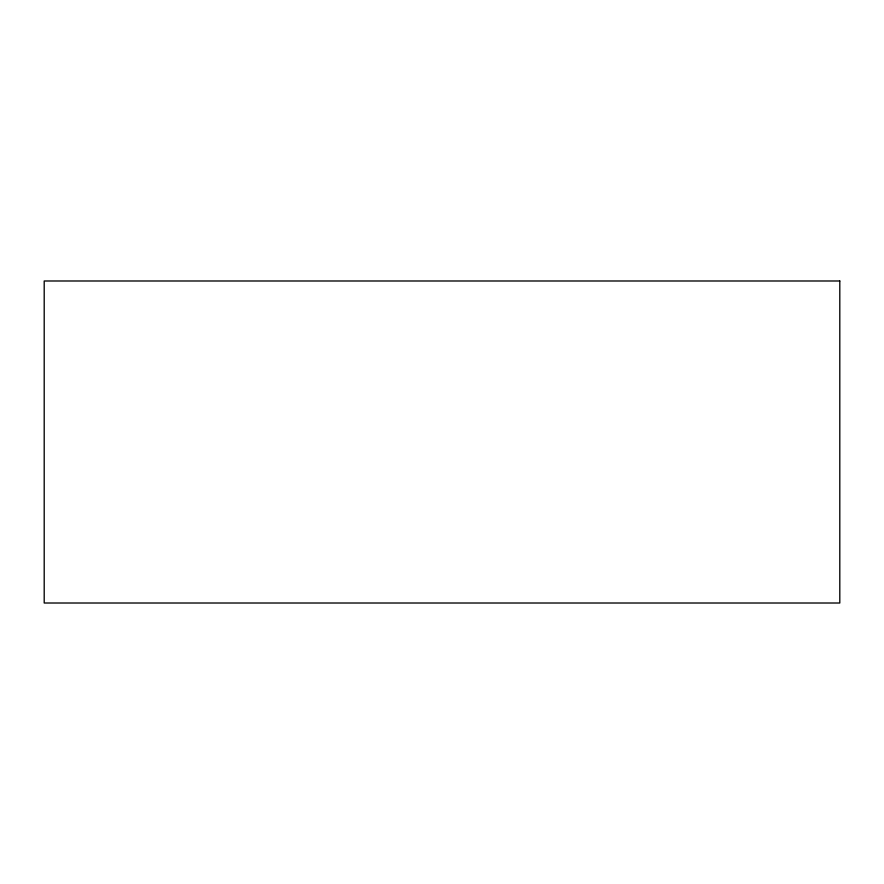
<?xml version="1.0" encoding="UTF-8"?>
<svg xmlns="http://www.w3.org/2000/svg" width="884" height="884" viewBox="0 0 884 884"><rect width="100%" height="100%" fill="white"/><g stroke="black" fill="none" stroke-linecap="round" stroke-linejoin="round"><path stroke-width="1.33" d="M839.8 280.99L44.2 280.99L44.2 603.01L839.8 603.01L839.8 280.99"/></g></svg>
